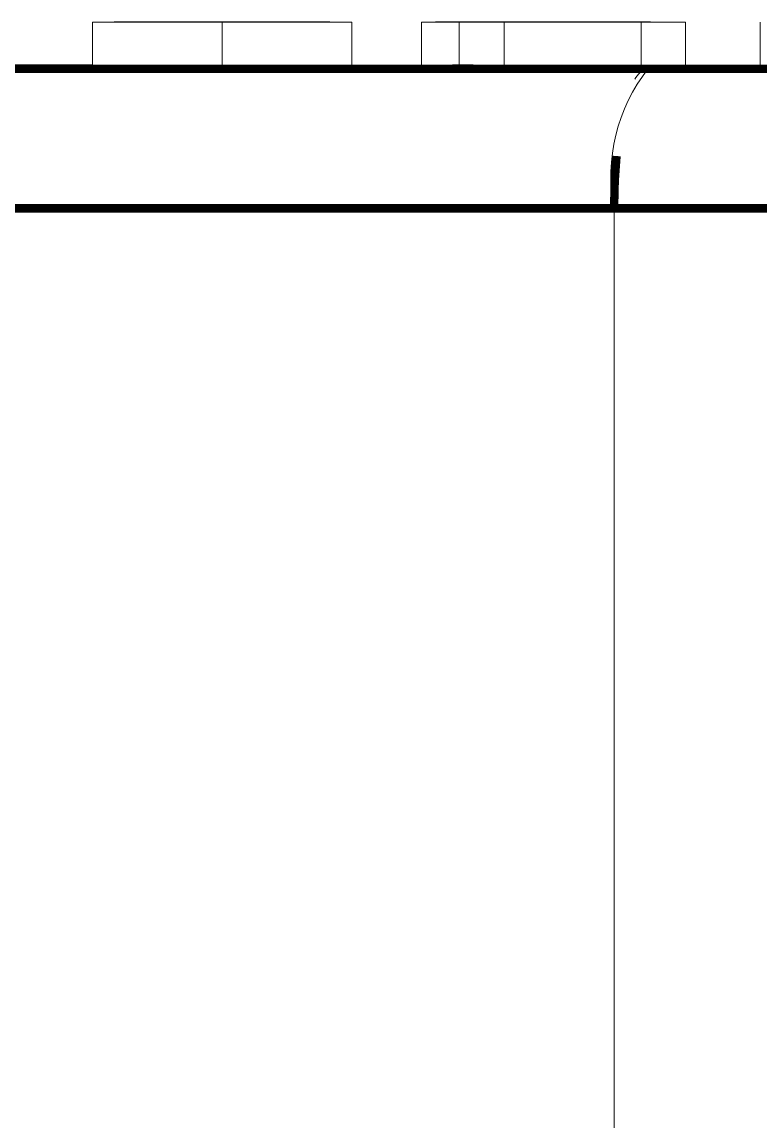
# Model space of a CAD drawing. Header units: millimetres. Extents: x -16985 to -606, y 2122 to 9380.
# Drawn here: x -12418.68 to -12402.83, y 7720.52 to 7744.12 of the extents above; entities that cross this region are included whole.
import ezdxf

# ---------------------------------------------------------------- set-up
doc = ezdxf.new("R2010")
doc.units = ezdxf.units.MM
doc.linetypes.add('K5LT_THIN', pattern=[0])

msp = doc.modelspace()

# ---------------------------------------------------------------- linework, layer by layer
at = {"color": 7, "linetype": 'K5LT_THIN', "lineweight": 18}
for p, q in [((-12417.165, 7744.117), (-12417.159, 7744.117)), ((-12417.16, 7744.117), (-12417.165, 7744.117)), ((-12417.165, 7744.117), (-12417.165, 7743.117)), ((-12417.145, 7744.117), (-12417.16, 7744.117)), ((-12417.159, 7744.117), (-12417.144, 7744.117)), ((-12417.117, 7744.117), (-12417.145, 7744.117)), ((-12417.144, 7744.117), (-12417.073, 7744.117)), ((-12417.075, 7744.117), (-12417.117, 7744.117)), ((-12416.935, 7744.117), (-12417.075, 7744.117)), ((-12417.073, 7744.117), (-12417.012, 7744.117)), ((-12417.012, 7744.117), (-12416.929, 7744.117)), ((-12416.831, 7744.117), (-12416.935, 7744.117)), ((-12416.929, 7744.117), (-12416.824, 7744.117)), ((-12416.526, 7744.118), (-12416.831, 7744.117)), ((-12416.824, 7744.117), (-12416.518, 7744.117)), ((-12416.313, 7744.118), (-12416.526, 7744.118)), ((-12416.518, 7744.117), (-12416.307, 7744.117)), ((-12416.058, 7744.118), (-12416.313, 7744.118)), ((-12416.307, 7744.117), (-12415.761, 7744.117)), ((-12415.763, 7744.118), (-12416.058, 7744.118)), ((-12416.051, 7744.117), (-12416.048, 7744.117)), ((-12416.048, 7744.117), (-12416.04, 7744.117)), ((-12416.04, 7744.117), (-12416.048, 7744.117)), ((-12416.04, 7744.117), (-12416.002, 7744.117)), ((-12415.968, 7744.117), (-12416.04, 7744.117)), ((-12416.002, 7744.117), (-12415.913, 7744.117)), ((-12415.915, 7744.117), (-12415.968, 7744.117)), ((-12415.902, 7744.117), (-12415.915, 7744.117)), ((-12415.913, 7744.117), (-12415.836, 7744.117)), ((-12415.785, 7744.117), (-12415.837, 7744.117)), ((-12415.836, 7744.117), (-12415.786, 7744.117)), ((-12415.786, 7744.117), (-12415.73, 7744.117)), ((-12415.438, 7744.118), (-12415.763, 7744.118)), ((-12415.761, 7744.117), (-12415.092, 7744.117)), ((-12414.381, 7744.118), (-12415.73, 7744.117)), ((-12415.73, 7744.117), (-12415.685, 7744.117)), ((-12415.73, 7744.117), (-12415.73, 7744.117)), ((-12415.725, 7744.117), (-12414.381, 7744.117)), ((-12415.685, 7744.117), (-12415.636, 7744.117)), ((-12415.636, 7744.117), (-12415.515, 7744.118)), ((-12415.508, 7744.117), (-12415.627, 7744.117)), ((-12415.515, 7744.118), (-12415.369, 7744.118)), ((-12415.361, 7744.117), (-12415.508, 7744.117)), ((-12415.094, 7744.118), (-12415.438, 7744.118)), ((-12415.369, 7744.118), (-12415.198, 7744.118)), ((-12415.192, 7744.117), (-12415.361, 7744.117)), ((-12415.198, 7744.118), (-12415.006, 7744.118)), ((-12414.8, 7744.117), (-12415.192, 7744.117)), ((-12414.739, 7744.118), (-12415.094, 7744.118)), ((-12415.092, 7744.117), (-12414.739, 7744.117)), ((-12415.006, 7744.118), (-12414.593, 7744.118)), ((-12414.592, 7744.117), (-12414.8, 7744.117)), ((-12414.56, 7744.118), (-12414.739, 7744.118)), ((-12414.739, 7744.117), (-12414.56, 7744.117)), ((-12414.593, 7744.118), (-12414.487, 7744.118)), ((-12414.381, 7744.118), (-12414.56, 7744.118)), ((-12414.56, 7744.117), (-12414.56, 7744.117)), ((-12414.487, 7744.118), (-12414.381, 7744.118)), ((-12413.02, 7744.117), (-12414.381, 7744.118)), ((-12414.381, 7744.118), (-12414.381, 7744.117)), ((-12414.201, 7744.118), (-12414.381, 7744.118)), ((-12414.381, 7744.118), (-12414.273, 7744.118)), ((-12414.381, 7744.117), (-12414.381, 7743.117)), ((-12414.381, 7744.117), (-12413.026, 7744.117)), ((-12414.273, 7744.118), (-12414.165, 7744.118)), ((-12414.022, 7744.118), (-12414.201, 7744.118)), ((-12414.201, 7744.117), (-12414.022, 7744.117)), ((-12413.957, 7744.117), (-12414.168, 7744.117)), ((-12414.168, 7744.117), (-12414.168, 7744.117)), ((-12414.165, 7744.118), (-12413.552, 7744.118)), ((-12413.668, 7744.118), (-12414.022, 7744.118)), ((-12414.022, 7744.117), (-12413.667, 7744.117)), ((-12413.393, 7744.117), (-12413.957, 7744.117)), ((-12413.323, 7744.118), (-12413.668, 7744.118)), ((-12413.667, 7744.117), (-12413.323, 7744.117)), ((-12413.552, 7744.118), (-12413.235, 7744.117)), ((-12413.247, 7744.117), (-12413.393, 7744.117)), ((-12412.704, 7744.118), (-12413.323, 7744.118)), ((-12413.323, 7744.117), (-12412.999, 7744.117)), ((-12413.124, 7744.117), (-12413.247, 7744.117)), ((-12413.235, 7744.117), (-12413.115, 7744.117)), ((-12413.073, 7744.117), (-12413.124, 7744.117)), ((-12413.115, 7744.117), (-12413.066, 7744.117)), ((-12413.026, 7744.117), (-12413.073, 7744.117)), ((-12413.066, 7744.117), (-12413.02, 7744.117)), ((-12413.02, 7744.117), (-12413.02, 7744.117)), ((-12413.02, 7744.117), (-12412.963, 7744.117)), ((-12412.999, 7744.117), (-12412.705, 7744.117)), ((-12412.963, 7744.117), (-12412.912, 7744.117)), ((-12412.895, 7744.117), (-12412.918, 7744.117)), ((-12412.912, 7744.117), (-12412.835, 7744.117)), ((-12412.793, 7744.117), (-12412.844, 7744.117)), ((-12412.835, 7744.117), (-12412.783, 7744.117)), ((-12412.76, 7744.117), (-12412.793, 7744.117)), ((-12412.783, 7744.117), (-12412.752, 7744.117)), ((-12412.738, 7744.117), (-12412.76, 7744.117)), ((-12412.752, 7744.117), (-12412.729, 7744.117)), ((-12412.713, 7744.117), (-12412.738, 7744.117)), ((-12412.729, 7744.117), (-12412.718, 7744.117)), ((-12412.718, 7744.117), (-12412.711, 7744.117)), ((-12412.711, 7744.117), (-12412.71, 7744.117)), ((-12412.71, 7744.112), (-12412.71, 7744.117)), ((-12412.705, 7744.117), (-12412.068, 7744.117)), ((-12412.448, 7744.118), (-12412.704, 7744.118)), ((-12412.067, 7744.117), (-12412.448, 7744.118)), ((-12412.068, 7744.117), (-12411.828, 7744.117)), ((-12411.932, 7744.117), (-12412.067, 7744.117)), ((-12411.748, 7744.117), (-12411.932, 7744.117)), ((-12411.828, 7744.117), (-12411.687, 7744.117)), ((-12411.687, 7744.117), (-12411.748, 7744.117)), ((-12411.687, 7744.117), (-12411.645, 7744.117)), ((-12411.616, 7744.117), (-12411.687, 7744.117)), ((-12411.645, 7744.117), (-12411.617, 7744.117)), ((-12411.617, 7744.117), (-12411.602, 7744.117)), ((-12411.602, 7744.117), (-12411.616, 7744.117)), ((-12411.602, 7744.117), (-12411.596, 7744.117)), ((-12411.596, 7744.117), (-12411.602, 7744.117)), ((-12411.596, 7743.117), (-12411.596, 7744.117)), ((-12410.098, 7744.117), (-12410.098, 7743.117)), ((-12409.152, 7744.117), (-12410.098, 7744.117)), ((-12410.098, 7744.117), (-12410.094, 7744.117)), ((-12410.094, 7744.117), (-12410.098, 7744.117)), ((-12410.094, 7744.117), (-12410.088, 7744.117)), ((-12410.087, 7744.117), (-12410.094, 7744.117)), ((-12410.088, 7744.117), (-12410.052, 7744.117)), ((-12409.996, 7744.117), (-12410.087, 7744.117)), ((-12410.052, 7744.117), (-12409.989, 7744.117)), ((-12409.913, 7744.117), (-12409.996, 7744.117)), ((-12409.989, 7744.117), (-12409.891, 7744.117)), ((-12409.801, 7744.117), (-12409.913, 7744.117)), ((-12409.891, 7744.117), (-12409.757, 7744.117)), ((-12409.664, 7744.117), (-12409.801, 7744.117)), ((-12409.757, 7744.117), (-12409.586, 7744.117)), ((-12409.5, 7744.118), (-12409.664, 7744.117)), ((-12409.586, 7744.117), (-12409.383, 7744.117)), ((-12409.315, 7744.118), (-12409.5, 7744.118)), ((-12409.383, 7744.117), (-12409.269, 7744.117)), ((-12409.11, 7744.118), (-12409.315, 7744.118)), ((-12409.288, 7744.117), (-12409.288, 7743.117)), ((-12408.326, 7744.117), (-12409.288, 7744.117)), ((-12409.288, 7744.117), (-12409.235, 7744.117)), ((-12409.288, 7744.117), (-12409.17, 7744.117)), ((-12409.235, 7744.117), (-12408.175, 7744.117)), ((-12409.182, 7744.117), (-12409.182, 7744.117)), ((-12409.17, 7744.117), (-12409.052, 7744.117)), ((-12409.152, 7744.117), (-12409.152, 7744.117)), ((-12409.152, 7744.117), (-12409.059, 7744.117)), ((-12407.462, 7744.117), (-12409.152, 7744.117)), ((-12408.867, 7744.117), (-12409.128, 7744.117)), ((-12408.89, 7744.118), (-12409.11, 7744.118)), ((-12409.059, 7744.117), (-12408.965, 7744.117)), ((-12409.052, 7744.117), (-12408.812, 7744.117)), ((-12407.334, 7744.118), (-12408.984, 7744.117)), ((-12408.984, 7744.117), (-12408.98, 7744.117)), ((-12408.984, 7744.117), (-12408.357, 7744.117)), ((-12408.98, 7744.117), (-12408.966, 7744.117)), ((-12408.966, 7744.117), (-12408.902, 7744.117)), ((-12408.965, 7744.117), (-12408.769, 7744.117)), ((-12408.902, 7744.117), (-12408.779, 7744.117)), ((-12408.139, 7744.118), (-12408.89, 7744.118)), ((-12408.856, 7744.117), (-12408.885, 7744.117)), ((-12408.715, 7744.117), (-12408.867, 7744.117)), ((-12408.82, 7744.117), (-12408.856, 7744.117)), ((-12408.768, 7744.117), (-12408.807, 7744.117)), ((-12408.779, 7744.117), (-12408.589, 7744.117)), ((-12408.769, 7744.117), (-12408.563, 7744.117)), ((-12408.651, 7744.117), (-12408.768, 7744.117)), ((-12408.447, 7744.117), (-12408.715, 7744.117)), ((-12408.514, 7744.117), (-12408.651, 7744.117)), ((-12408.589, 7744.117), (-12408.291, 7744.117)), ((-12408.569, 7744.117), (-12408.326, 7744.117)), ((-12408.563, 7744.117), (-12408.35, 7744.117)), ((-12408.437, 7744.117), (-12408.514, 7744.117)), ((-12408.357, 7744.117), (-12407.196, 7744.117)), ((-12408.35, 7744.117), (-12407.909, 7744.117)), ((-12408.326, 7743.117), (-12408.326, 7744.117)), ((-12405.379, 7744.117), (-12408.326, 7744.117)), ((-12408.291, 7744.117), (-12408.161, 7744.117)), ((-12407.949, 7744.117), (-12408.229, 7744.117)), ((-12408.161, 7744.117), (-12408.024, 7744.118)), ((-12407.597, 7744.118), (-12408.139, 7744.118)), ((-12408.117, 7744.117), (-12407.908, 7744.117)), ((-12408.024, 7744.118), (-12407.857, 7744.118)), ((-12407.801, 7744.117), (-12407.949, 7744.117)), ((-12407.656, 7744.117), (-12407.915, 7744.117)), ((-12407.909, 7744.117), (-12407.685, 7744.117)), ((-12407.908, 7744.117), (-12407.494, 7744.117)), ((-12407.857, 7744.118), (-12407.685, 7744.118)), ((-12407.499, 7744.117), (-12407.801, 7744.117)), ((-12407.685, 7744.118), (-12407.51, 7744.118)), ((-12407.153, 7744.117), (-12407.656, 7744.117)), ((-12407.459, 7744.118), (-12407.597, 7744.118)), ((-12407.51, 7744.118), (-12407.334, 7744.118)), ((-12407.494, 7744.117), (-12407.087, 7744.117)), ((-12405.568, 7744.117), (-12407.462, 7744.117)), ((-12407.462, 7744.117), (-12407.211, 7744.117)), ((-12407.321, 7744.118), (-12407.459, 7744.118)), ((-12407.334, 7744.118), (-12407.334, 7744.117)), ((-12406.188, 7744.117), (-12407.334, 7744.118)), ((-12407.334, 7744.118), (-12407.243, 7744.118)), ((-12407.321, 7744.117), (-12407.321, 7744.118)), ((-12407.321, 7744.118), (-12405.391, 7744.118)), ((-12407.188, 7744.118), (-12407.321, 7744.118)), ((-12407.243, 7744.118), (-12407.153, 7744.118)), ((-12407.211, 7744.117), (-12406.961, 7744.117)), ((-12406.982, 7744.117), (-12407.196, 7744.117)), ((-12407.196, 7744.117), (-12405.561, 7744.117)), ((-12407.056, 7744.118), (-12407.188, 7744.118)), ((-12407.153, 7744.118), (-12406.973, 7744.118)), ((-12406.917, 7744.117), (-12407.153, 7744.117)), ((-12407.087, 7744.117), (-12406.693, 7744.117)), ((-12406.793, 7744.118), (-12407.056, 7744.118)), ((-12406.769, 7744.117), (-12406.982, 7744.117)), ((-12406.973, 7744.118), (-12406.841, 7744.118)), ((-12406.961, 7744.117), (-12406.472, 7744.117)), ((-12406.493, 7744.117), (-12406.917, 7744.117)), ((-12406.841, 7744.118), (-12406.713, 7744.117)), ((-12406.533, 7744.118), (-12406.793, 7744.118)), ((-12406.349, 7744.117), (-12406.769, 7744.117)), ((-12406.713, 7744.117), (-12406.433, 7744.117)), ((-12406.693, 7744.117), (-12406.319, 7744.117)), ((-12406.28, 7744.118), (-12406.533, 7744.118)), ((-12406.309, 7744.117), (-12406.493, 7744.117)), ((-12406.472, 7744.117), (-12406.237, 7744.117)), ((-12406.433, 7744.117), (-12406.307, 7744.117)), ((-12405.946, 7744.117), (-12406.349, 7744.117)), ((-12406.319, 7744.117), (-12405.97, 7744.117)), ((-12406.043, 7744.117), (-12406.309, 7744.117)), ((-12406.307, 7744.117), (-12406.188, 7744.117)), ((-12406.037, 7744.118), (-12406.28, 7744.118)), ((-12406.237, 7744.117), (-12406.007, 7744.117)), ((-12406.188, 7744.117), (-12406.09, 7744.117)), ((-12406.09, 7744.117), (-12406, 7744.117)), ((-12405.901, 7744.117), (-12406.043, 7744.117)), ((-12405.805, 7744.118), (-12406.037, 7744.118)), ((-12406.007, 7744.117), (-12405.784, 7744.117)), ((-12406, 7744.117), (-12405.851, 7744.117)), ((-12405.97, 7744.117), (-12405.655, 7744.117)), ((-12405.751, 7744.117), (-12405.946, 7744.117)), ((-12405.785, 7744.117), (-12405.901, 7744.117)), ((-12405.851, 7744.117), (-12405.735, 7744.117)), ((-12405.589, 7744.118), (-12405.805, 7744.118)), ((-12405.642, 7744.117), (-12405.785, 7744.117)), ((-12405.784, 7744.117), (-12405.568, 7744.117)), ((-12405.561, 7744.117), (-12405.751, 7744.117)), ((-12405.735, 7744.117), (-12405.65, 7744.117)), ((-12405.655, 7744.117), (-12405.514, 7744.117)), ((-12405.65, 7744.117), (-12405.597, 7744.117)), ((-12405.598, 7744.117), (-12405.642, 7744.117)), ((-12405.568, 7744.117), (-12405.598, 7744.117)), ((-12405.597, 7744.117), (-12405.583, 7744.117)), ((-12405.488, 7744.118), (-12405.589, 7744.118)), ((-12405.583, 7744.117), (-12405.546, 7744.117)), ((-12405.553, 7744.117), (-12405.561, 7744.117)), ((-12405.561, 7744.117), (-12405.541, 7744.117)), ((-12405.546, 7744.117), (-12405.544, 7744.117)), ((-12405.544, 7744.117), (-12405.541, 7744.117)), ((-12405.541, 7744.117), (-12405.542, 7744.117)), ((-12405.391, 7744.118), (-12405.488, 7744.118)), ((-12405.253, 7744.118), (-12405.391, 7744.118)), ((-12405.379, 7744.117), (-12405.379, 7743.117)), ((-12405.126, 7744.117), (-12405.253, 7744.118)), ((-12405.249, 7744.117), (-12405.125, 7744.117)), ((-12404.912, 7744.117), (-12405.126, 7744.117)), ((-12405.125, 7744.117), (-12404.915, 7744.117)), ((-12404.915, 7744.117), (-12404.747, 7744.117)), ((-12404.616, 7744.117), (-12404.912, 7744.117)), ((-12404.747, 7744.117), (-12404.529, 7744.117)), ((-12404.538, 7744.117), (-12404.616, 7744.117)), ((-12404.499, 7744.117), (-12404.538, 7744.117)), ((-12404.529, 7744.117), (-12404.47, 7744.117)), ((-12404.468, 7744.117), (-12404.499, 7744.117)), ((-12404.47, 7744.117), (-12404.438, 7744.117)), ((-12404.449, 7744.117), (-12404.468, 7744.117)), ((-12404.44, 7744.117), (-12404.449, 7744.117)), ((-12404.429, 7744.117), (-12404.44, 7744.117)), ((-12404.438, 7744.117), (-12404.431, 7744.117)), ((-12404.427, 7744.117), (-12404.429, 7744.117)), ((-12404.427, 7743.117), (-12404.427, 7744.117)), ((-12402.828, 7743.117), (-12402.828, 7744.117)), ((-12417.987, 7743.111), (-12423.733, 7743.112)), ((-12423.732, 7743.12), (-12417.986, 7743.12)), ((-12411.783, 7743.111), (-12417.987, 7743.111)), ((-12417.986, 7743.12), (-12417.119, 7743.12)), ((-12417.165, 7743.117), (-12417.159, 7743.117)), ((-12416.929, 7743.117), (-12416.688, 7743.117)), ((-12416.688, 7743.117), (-12416.518, 7743.117)), ((-12416.603, 7743.12), (-12416.413, 7743.12)), ((-12416.518, 7743.117), (-12416.308, 7743.117)), ((-12416.308, 7743.117), (-12415.76, 7743.117)), ((-12416.218, 7743.12), (-12415.95, 7743.12)), ((-12415.76, 7743.117), (-12415.093, 7743.117)), ((-12414.381, 7743.117), (-12415.725, 7743.117)), ((-12415.636, 7743.118), (-12415.515, 7743.118)), ((-12415.508, 7743.117), (-12415.627, 7743.117)), ((-12415.515, 7743.118), (-12415.466, 7743.118)), ((-12415.361, 7743.117), (-12415.508, 7743.117)), ((-12415.192, 7743.117), (-12415.361, 7743.117)), ((-12414.8, 7743.117), (-12415.192, 7743.117)), ((-12415.093, 7743.117), (-12414.739, 7743.117)), ((-12415.09, 7743.118), (-12415.006, 7743.118)), ((-12414.592, 7743.117), (-12414.8, 7743.117)), ((-12414.56, 7743.118), (-12414.739, 7743.118)), ((-12414.739, 7743.117), (-12414.56, 7743.117)), ((-12414.713, 7743.12), (-12414.18, 7743.12)), ((-12414.65, 7743.118), (-12414.381, 7743.118)), ((-12414.381, 7743.118), (-12414.65, 7743.118)), ((-12414.649, 7743.12), (-12414.111, 7743.12)), ((-12414.593, 7743.118), (-12414.487, 7743.118)), ((-12414.381, 7743.118), (-12414.56, 7743.118)), ((-12414.56, 7743.117), (-12414.381, 7743.117)), ((-12414.487, 7743.118), (-12414.381, 7743.118)), ((-12414.381, 7743.118), (-12414.273, 7743.118)), ((-12414.381, 7743.118), (-12413.785, 7743.118)), ((-12414.112, 7743.118), (-12414.381, 7743.118)), ((-12414.201, 7743.118), (-12414.381, 7743.118)), ((-12414.273, 7743.118), (-12414.165, 7743.118)), ((-12414.044, 7743.118), (-12414.201, 7743.118)), ((-12414.201, 7743.117), (-12414.022, 7743.117)), ((-12414.168, 7743.117), (-12414.168, 7743.117)), ((-12414.165, 7743.118), (-12413.878, 7743.118)), ((-12413.026, 7743.117), (-12414.112, 7743.117)), ((-12414.022, 7743.117), (-12413.667, 7743.117)), ((-12413.667, 7743.117), (-12413.323, 7743.117)), ((-12413.567, 7743.118), (-12413.395, 7743.118)), ((-12413.51, 7743.118), (-12413.423, 7743.118)), ((-12413.323, 7743.117), (-12412.999, 7743.117)), ((-12412.999, 7743.117), (-12412.615, 7743.117)), ((-12412.807, 7743.12), (-12412.576, 7743.12)), ((-12412.71, 7743.117), (-12412.773, 7743.117)), ((-12412.589, 7743.118), (-12412.704, 7743.118)), ((-12412.615, 7743.117), (-12412.068, 7743.117)), ((-12412.067, 7743.118), (-12412.448, 7743.118)), ((-12412.068, 7743.117), (-12411.828, 7743.117)), ((-12411.828, 7743.117), (-12411.932, 7743.117)), ((-12411.828, 7743.117), (-12411.819, 7743.117)), ((-12405.235, 7743.111), (-12411.783, 7743.111)), ((-12411.687, 7743.117), (-12411.67, 7743.117)), ((-12411.664, 7743.12), (-12409.971, 7743.12)), ((-12411.602, 7743.117), (-12411.596, 7743.117)), ((-12411.599, 7743.12), (-12409.964, 7743.12)), ((-12409.996, 7743.117), (-12410.087, 7743.117)), ((-12410.022, 7743.117), (-12410.07, 7743.117)), ((-12410.017, 7743.117), (-12409.989, 7743.117)), ((-12409.989, 7743.117), (-12409.891, 7743.117)), ((-12409.891, 7743.117), (-12409.757, 7743.117)), ((-12409.757, 7743.117), (-12409.586, 7743.117)), ((-12408.984, 7743.118), (-12409.725, 7743.117)), ((-12409.5, 7743.118), (-12409.664, 7743.118)), ((-12409.586, 7743.117), (-12409.383, 7743.117)), ((-12409.315, 7743.118), (-12409.5, 7743.118)), ((-12409.383, 7743.117), (-12409.288, 7743.117)), ((-12409.288, 7743.118), (-12409.315, 7743.118)), ((-12409.288, 7743.117), (-12408.326, 7743.117)), ((-12409.235, 7743.117), (-12409.288, 7743.117)), ((-12409.235, 7743.117), (-12409.288, 7743.117)), ((-12409.288, 7743.117), (-12409.052, 7743.117)), ((-12409.067, 7743.118), (-12409.235, 7743.118)), ((-12408.357, 7743.117), (-12409.235, 7743.117)), ((-12409.128, 7743.117), (-12409.235, 7743.117)), ((-12409.235, 7743.117), (-12409.152, 7743.117)), ((-12409.21, 7743.12), (-12408.984, 7743.12)), ((-12409.152, 7743.117), (-12408.965, 7743.117)), ((-12409.152, 7743.117), (-12408.867, 7743.117)), ((-12409.017, 7743.117), (-12409.128, 7743.117)), ((-12408.984, 7743.118), (-12409.067, 7743.118)), ((-12409.052, 7743.117), (-12408.812, 7743.117)), ((-12408.792, 7743.117), (-12409.017, 7743.117)), ((-12408.871, 7743.117), (-12408.986, 7743.117)), ((-12408.965, 7743.117), (-12408.769, 7743.117)), ((-12408.856, 7743.117), (-12408.871, 7743.117)), ((-12408.812, 7743.117), (-12408.569, 7743.117)), ((-12408.769, 7743.117), (-12408.563, 7743.117)), ((-12408.485, 7743.117), (-12408.768, 7743.117)), ((-12408.357, 7743.117), (-12408.756, 7743.117)), ((-12408.651, 7743.117), (-12408.69, 7743.117)), ((-12408.666, 7743.117), (-12407.462, 7743.117)), ((-12408.514, 7743.117), (-12408.651, 7743.117)), ((-12408.569, 7743.117), (-12408.326, 7743.117)), ((-12408.563, 7743.117), (-12408.35, 7743.117)), ((-12408.521, 7743.117), (-12408.357, 7743.117)), ((-12408.437, 7743.117), (-12408.514, 7743.117)), ((-12408.499, 7743.117), (-12408.408, 7743.117)), ((-12408.331, 7743.117), (-12408.485, 7743.117)), ((-12408.35, 7743.117), (-12407.909, 7743.117)), ((-12408.326, 7743.117), (-12405.379, 7743.117)), ((-12407.949, 7743.117), (-12408.175, 7743.117)), ((-12408.117, 7743.117), (-12407.908, 7743.117)), ((-12408.024, 7743.118), (-12407.955, 7743.118)), ((-12407.462, 7743.117), (-12408.013, 7743.117)), ((-12407.801, 7743.117), (-12407.949, 7743.117)), ((-12407.909, 7743.117), (-12407.685, 7743.117)), ((-12407.908, 7743.117), (-12407.494, 7743.117)), ((-12407.857, 7743.118), (-12407.685, 7743.118)), ((-12407.499, 7743.117), (-12407.801, 7743.117)), ((-12407.798, 7743.12), (-12407.35, 7743.12)), ((-12407.785, 7743.118), (-12407.334, 7743.118)), ((-12407.321, 7743.118), (-12407.785, 7743.118)), ((-12407.597, 7743.118), (-12407.771, 7743.118)), ((-12407.734, 7743.12), (-12407.459, 7743.12)), ((-12407.685, 7743.118), (-12407.51, 7743.118)), ((-12407.685, 7743.117), (-12407.462, 7743.117)), ((-12407.462, 7743.118), (-12407.597, 7743.118)), ((-12407.51, 7743.118), (-12407.462, 7743.118)), ((-12407.494, 7743.117), (-12407.087, 7743.117)), ((-12406.982, 7743.117), (-12407.196, 7743.117)), ((-12406.712, 7743.117), (-12407.196, 7743.117)), ((-12407.189, 7743.12), (-12406.717, 7743.12)), ((-12406.757, 7743.117), (-12407.153, 7743.117)), ((-12407.099, 7743.12), (-12406.903, 7743.12)), ((-12407.087, 7743.117), (-12406.693, 7743.117)), ((-12407.086, 7743.118), (-12406.603, 7743.118)), ((-12406.907, 7743.118), (-12407.086, 7743.118)), ((-12407.061, 7743.118), (-12406.973, 7743.118)), ((-12406.793, 7743.118), (-12407.056, 7743.118)), ((-12406.769, 7743.117), (-12406.982, 7743.117)), ((-12406.973, 7743.118), (-12406.841, 7743.118)), ((-12406.841, 7743.118), (-12406.713, 7743.118)), ((-12406.688, 7743.117), (-12406.769, 7743.117)), ((-12406.74, 7743.117), (-12406.757, 7743.117)), ((-12406.713, 7743.118), (-12406.664, 7743.118)), ((-12406.693, 7743.117), (-12406.319, 7743.117)), ((-12406.319, 7743.117), (-12405.97, 7743.117)), ((-12405.785, 7743.117), (-12406.309, 7743.117)), ((-12405.921, 7743.117), (-12406.263, 7743.117)), ((-12405.981, 7743.118), (-12406.204, 7743.118)), ((-12406.188, 7743.12), (-12406.013, 7743.12)), ((-12406.037, 7743.118), (-12406.188, 7743.118)), ((-12406.188, 7743.117), (-12406.045, 7743.117)), ((-12406.188, 7743.117), (-12406.09, 7743.117)), ((-12406.158, 7743.12), (-12405.921, 7743.12)), ((-12405.946, 7743.117), (-12406.145, 7743.117)), ((-12406.09, 7743.117), (-12406, 7743.117)), ((-12405.97, 7743.117), (-12405.655, 7743.117)), ((-12405.721, 7743.117), (-12405.561, 7743.117)), ((-12405.642, 7743.117), (-12405.665, 7743.117)), ((-12405.655, 7743.117), (-12405.514, 7743.117)), ((-12405.65, 7743.117), (-12405.597, 7743.117)), ((-12405.636, 7743.117), (-12405.642, 7743.117)), ((-12405.561, 7743.117), (-12405.62, 7743.117)), ((-12405.597, 7743.117), (-12405.583, 7743.117)), ((-12405.583, 7743.117), (-12405.561, 7743.117)), ((-12405.561, 7743.12), (-12405.234, 7743.12)), ((-12405.553, 7743.117), (-12405.561, 7743.117)), ((-12405.541, 7743.117), (-12405.561, 7743.117)), ((-12405.543, 7743.12), (-12405.234, 7743.12)), ((-12405.391, 7743.118), (-12405.543, 7743.118)), ((-12405.391, 7743.118), (-12405.543, 7743.118)), ((-12405.253, 7743.118), (-12405.391, 7743.118)), ((-12404.664, 7743.117), (-12405.391, 7743.118)), ((-12405.126, 7743.117), (-12405.253, 7743.118)), ((-12405.249, 7743.117), (-12405.125, 7743.117)), ((-12403.621, 7743.111), (-12405.235, 7743.111)), ((-12405.234, 7743.12), (-12404.767, 7743.12)), ((-12405.234, 7743.12), (-12404.764, 7743.12)), ((-12404.912, 7743.117), (-12405.126, 7743.117)), ((-12405.125, 7743.117), (-12404.915, 7743.117)), ((-12404.915, 7743.117), (-12404.619, 7743.117)), ((-12404.724, 7743.117), (-12404.912, 7743.117)), ((-12404.619, 7743.117), (-12404.591, 7743.117)), ((-12404.484, 7743.12), (-12403.621, 7743.121)), ((-12404.427, 7743.12), (-12402.935, 7743.121)), ((-12403.621, 7743.121), (-12402.828, 7743.121)), ((-12402.111, 7743.111), (-12403.621, 7743.111)), ((-12402.828, 7743.117), (-12402.524, 7743.117)), ((-12405.963, 7712.325), (-12405.963, 7740.111)), ((-12405.962, 7740.121), (-12405.962, 7740.111))]:
    msp.add_line(p, q, dxfattribs=at)
at = {"color": 7, "linetype": 'K5LT_THIN', "const_width": 0.18}
for points in [[(-12405.235, 7743.111), (-12409.299, 7743.111), (-12413.25, 7743.111), (-12417.06, 7743.111), (-12420.702, 7743.112), (-12424.153, 7743.112), (-12427.387, 7743.112), (-12430.384, 7743.112), (-12433.121, 7743.113), (-12435.58, 7743.113), (-12437.744, 7743.113), (-12439.598, 7743.114), (-12441.13, 7743.114), (-12442.329, 7743.115)], [(-12442.328, 7743.117), (-12441.13, 7743.117), (-12439.598, 7743.118), (-12437.744, 7743.118), (-12435.579, 7743.119), (-12433.12, 7743.119), (-12430.383, 7743.119), (-12427.387, 7743.119), (-12424.152, 7743.12), (-12420.702, 7743.12), (-12417.167, 7743.12)], [(-12409.438, 7743.12), (-12409.298, 7743.12), (-12408.984, 7743.12)], [(-12396.947, 7743.11), (-12397.226, 7743.11), (-12397.76, 7743.11), (-12398.537, 7743.11), (-12399.537, 7743.11), (-12400.738, 7743.111), (-12402.111, 7743.111), (-12403.621, 7743.111), (-12405.235, 7743.111)], [(-12405.962, 7740.121), (-12405.948, 7740.706), (-12405.91, 7741.239)], [(-12445.239, 7740.117), (-12443.97, 7740.118), (-12442.348, 7740.118), (-12440.384, 7740.118), (-12438.093, 7740.119), (-12435.489, 7740.119), (-12432.591, 7740.119), (-12429.418, 7740.12), (-12425.993, 7740.12), (-12422.34, 7740.12), (-12418.483, 7740.12), (-12414.449, 7740.121), (-12410.265, 7740.121), (-12405.962, 7740.121)], [(-12405.962, 7740.121), (-12410.265, 7740.121), (-12414.449, 7740.121), (-12418.483, 7740.12), (-12422.34, 7740.12), (-12425.993, 7740.12), (-12429.418, 7740.12), (-12432.591, 7740.119), (-12435.489, 7740.119), (-12438.093, 7740.119), (-12440.384, 7740.118), (-12442.348, 7740.118), (-12443.97, 7740.118), (-12445.239, 7740.117)], [(-12405.963, 7740.111), (-12410.266, 7740.111), (-12414.449, 7740.111), (-12418.483, 7740.111), (-12422.341, 7740.111), (-12425.994, 7740.112), (-12429.419, 7740.112), (-12432.591, 7740.112), (-12435.489, 7740.113), (-12438.093, 7740.113), (-12440.385, 7740.113), (-12442.348, 7740.114), (-12443.97, 7740.114), (-12445.239, 7740.115)], [(-12405.963, 7740.111), (-12404.79, 7740.11), (-12403.691, 7740.11), (-12402.693, 7740.11), (-12401.819, 7740.11), (-12401.092, 7740.11), (-12400.527, 7740.11), (-12400.138, 7740.11), (-12399.935, 7740.11)], [(-12399.934, 7740.121), (-12400.137, 7740.121), (-12400.526, 7740.121), (-12401.091, 7740.121), (-12401.819, 7740.121), (-12402.692, 7740.121), (-12403.69, 7740.121), (-12404.789, 7740.121), (-12405.962, 7740.121)]]:
    msp.add_lwpolyline(points, dxfattribs=at)
at = {"color": 7, "linetype": 'K5LT_THIN', "lineweight": 18}
for centre, radius, start, end in [((-12402.326, 7740.816), 3.705, 141.7297, 190.982), ((-12405.082, 7742.67), 0.485, 112.7422, 152.82)]:
    msp.add_arc(centre, radius, start, end, dxfattribs=at)
for points, knots in [([(-12417.165, 7744.117), (-12417.152, 7744.117), (-12417.124, 7744.117), (-12416.846, 7744.117), (-12416.344, 7744.118), (-12415.598, 7744.118), (-12414.867, 7744.118), (-12414.381, 7744.118)], [0, 0, 0, 0, 0.250986, 0.501338, 0.626584, 0.751623, 1, 1, 1, 1]), ([(-12414.381, 7744.117), (-12414.866, 7744.117), (-12415.595, 7744.117), (-12416.34, 7744.117), (-12416.833, 7744.117), (-12417.124, 7744.117), (-12417.152, 7744.117), (-12417.165, 7744.117)], [0, 0, 0, 0, 0.24836, 0.373433, 0.498712, 0.749046, 1, 1, 1, 1]), ([(-12416.051, 7744.117), (-12416.055, 7744.117), (-12416.062, 7744.117), (-12415.828, 7744.117), (-12415.725, 7744.117)], [0, 0, 0, 0, 0.560899, 1, 1, 1, 1]), ([(-12415.73, 7744.117), (-12415.847, 7744.117), (-12416.057, 7744.117), (-12416.053, 7744.117), (-12416.051, 7744.117)], [0, 0, 0, 0, 0.55897, 1, 1, 1, 1]), ([(-12414.381, 7744.118), (-12413.895, 7744.118), (-12413.165, 7744.118), (-12412.415, 7744.118), (-12411.921, 7744.117), (-12411.636, 7744.117), (-12411.609, 7744.117), (-12411.596, 7744.117)], [0, 0, 0, 0, 0.248439, 0.373475, 0.498732, 0.749055, 1, 1, 1, 1]), ([(-12411.596, 7744.117), (-12411.61, 7744.117), (-12411.637, 7744.117), (-12411.921, 7744.117), (-12412.419, 7744.117), (-12413.164, 7744.117), (-12413.895, 7744.117), (-12414.381, 7744.117)], [0, 0, 0, 0, 0.250973, 0.501312, 0.626577, 0.751651, 1, 1, 1, 1]), ([(-12413.026, 7744.117), (-12412.912, 7744.117), (-12412.709, 7744.117), (-12412.709, 7744.117), (-12412.71, 7744.117)], [0, 0, 0, 0, 0.558838, 1, 1, 1, 1]), ([(-12412.71, 7744.117), (-12412.703, 7744.117), (-12412.69, 7744.117), (-12412.919, 7744.117), (-12413.02, 7744.117)], [0, 0, 0, 0, 0.560855, 1, 1, 1, 1]), ([(-12410.098, 7744.117), (-12410.058, 7744.117), (-12409.979, 7744.117), (-12409.227, 7744.118), (-12408.297, 7744.118), (-12407.646, 7744.118), (-12407.321, 7744.118)], [0, 0, 0, 0, 0.279923, 0.559295, 0.779501, 1, 1, 1, 1]), ([(-12408.175, 7744.117), (-12407.783, 7744.117), (-12407, 7744.117), (-12405.882, 7744.117), (-12405.687, 7744.117), (-12405.568, 7744.117)], [0, 0, 0, 0, 0.280751, 0.560701, 1, 1, 1, 1]), ([(-12405.541, 7744.117), (-12405.543, 7744.117), (-12405.547, 7744.117), (-12405.993, 7744.117), (-12406.188, 7744.117)], [0, 0, 0, 0, 0.56163, 1, 1, 1, 1]), ([(-12405.391, 7744.118), (-12405.2, 7744.117), (-12404.819, 7744.117), (-12404.484, 7744.117), (-12404.449, 7744.117), (-12404.427, 7744.117)], [0, 0, 0, 0, 0.279597, 0.559749, 1, 1, 1, 1]), ([(-12404.427, 7744.117), (-12404.449, 7744.117), (-12404.488, 7744.117), (-12405.107, 7744.117), (-12405.379, 7744.117)], [0, 0, 0, 0, 0.560584, 1, 1, 1, 1]), ([(-12417.165, 7743.117), (-12417.152, 7743.117), (-12417.124, 7743.117), (-12416.833, 7743.117), (-12416.34, 7743.117), (-12415.595, 7743.117), (-12414.866, 7743.117), (-12414.381, 7743.117)], [0, 0, 0, 0, 0.250954, 0.501288, 0.626567, 0.75164, 1, 1, 1, 1]), ([(-12415.997, 7743.117), (-12416.003, 7743.117), (-12416.087, 7743.117), (-12416.069, 7743.117), (-12416.051, 7743.117)], [0, 0, 0, 0, 0.071519, 1, 1, 1, 1]), ([(-12414.381, 7743.117), (-12413.895, 7743.117), (-12413.164, 7743.117), (-12412.419, 7743.117), (-12411.921, 7743.117), (-12411.637, 7743.117), (-12411.61, 7743.117), (-12411.596, 7743.117)], [0, 0, 0, 0, 0.248349, 0.373423, 0.498688, 0.749027, 1, 1, 1, 1]), ([(-12410.098, 7743.117), (-12410.065, 7743.117), (-12410.006, 7743.117), (-12409.412, 7743.117), (-12409.152, 7743.117)], [0, 0, 0, 0, 0.560211, 1, 1, 1, 1]), ([(-12405.568, 7743.117), (-12405.628, 7743.117), (-12405.749, 7743.117), (-12406.37, 7743.117), (-12407.253, 7743.117), (-12407.868, 7743.117), (-12408.175, 7743.117)], [0, 0, 0, 0, 0.280535, 0.559939, 0.779669, 1, 1, 1, 1]), ([(-12405.379, 7743.117), (-12405.052, 7743.117), (-12404.465, 7743.117), (-12404.439, 7743.117), (-12404.427, 7743.117)], [0, 0, 0, 0, 0.558282, 1, 1, 1, 1]), ([(-12445.239, 7740.115), (-12444.489, 7740.114), (-12442.967, 7740.114), (-12439.227, 7740.113), (-12434.422, 7740.112), (-12428.985, 7740.112), (-12423.337, 7740.111), (-12417.774, 7740.111), (-12411.978, 7740.111), (-12407.951, 7740.111), (-12405.963, 7740.111)], [0, 0, 0, 0, 0.135743, 0.275559, 0.417987, 0.561388, 0.673675, 0.784697, 0.893697, 1, 1, 1, 1]), ([(-12405.963, 7740.111), (-12405.107, 7740.11), (-12403.351, 7740.11), (-12401.466, 7740.11), (-12400.289, 7740.11), (-12400.051, 7740.11), (-12399.935, 7740.11)], [0, 0, 0, 0, 0.273764, 0.561174, 0.785792, 1, 1, 1, 1]), ([(-12399.934, 7740.121), (-12400.102, 7740.121), (-12400.446, 7740.121), (-12402.006, 7740.121), (-12403.913, 7740.121), (-12405.29, 7740.121), (-12405.962, 7740.121)], [0, 0, 0, 0, 0.274005, 0.561474, 0.785995, 1, 1, 1, 1])]:
    msp.add_open_spline(points, degree=3, knots=knots, dxfattribs=at)

doc.saveas('drawing.dxf')
